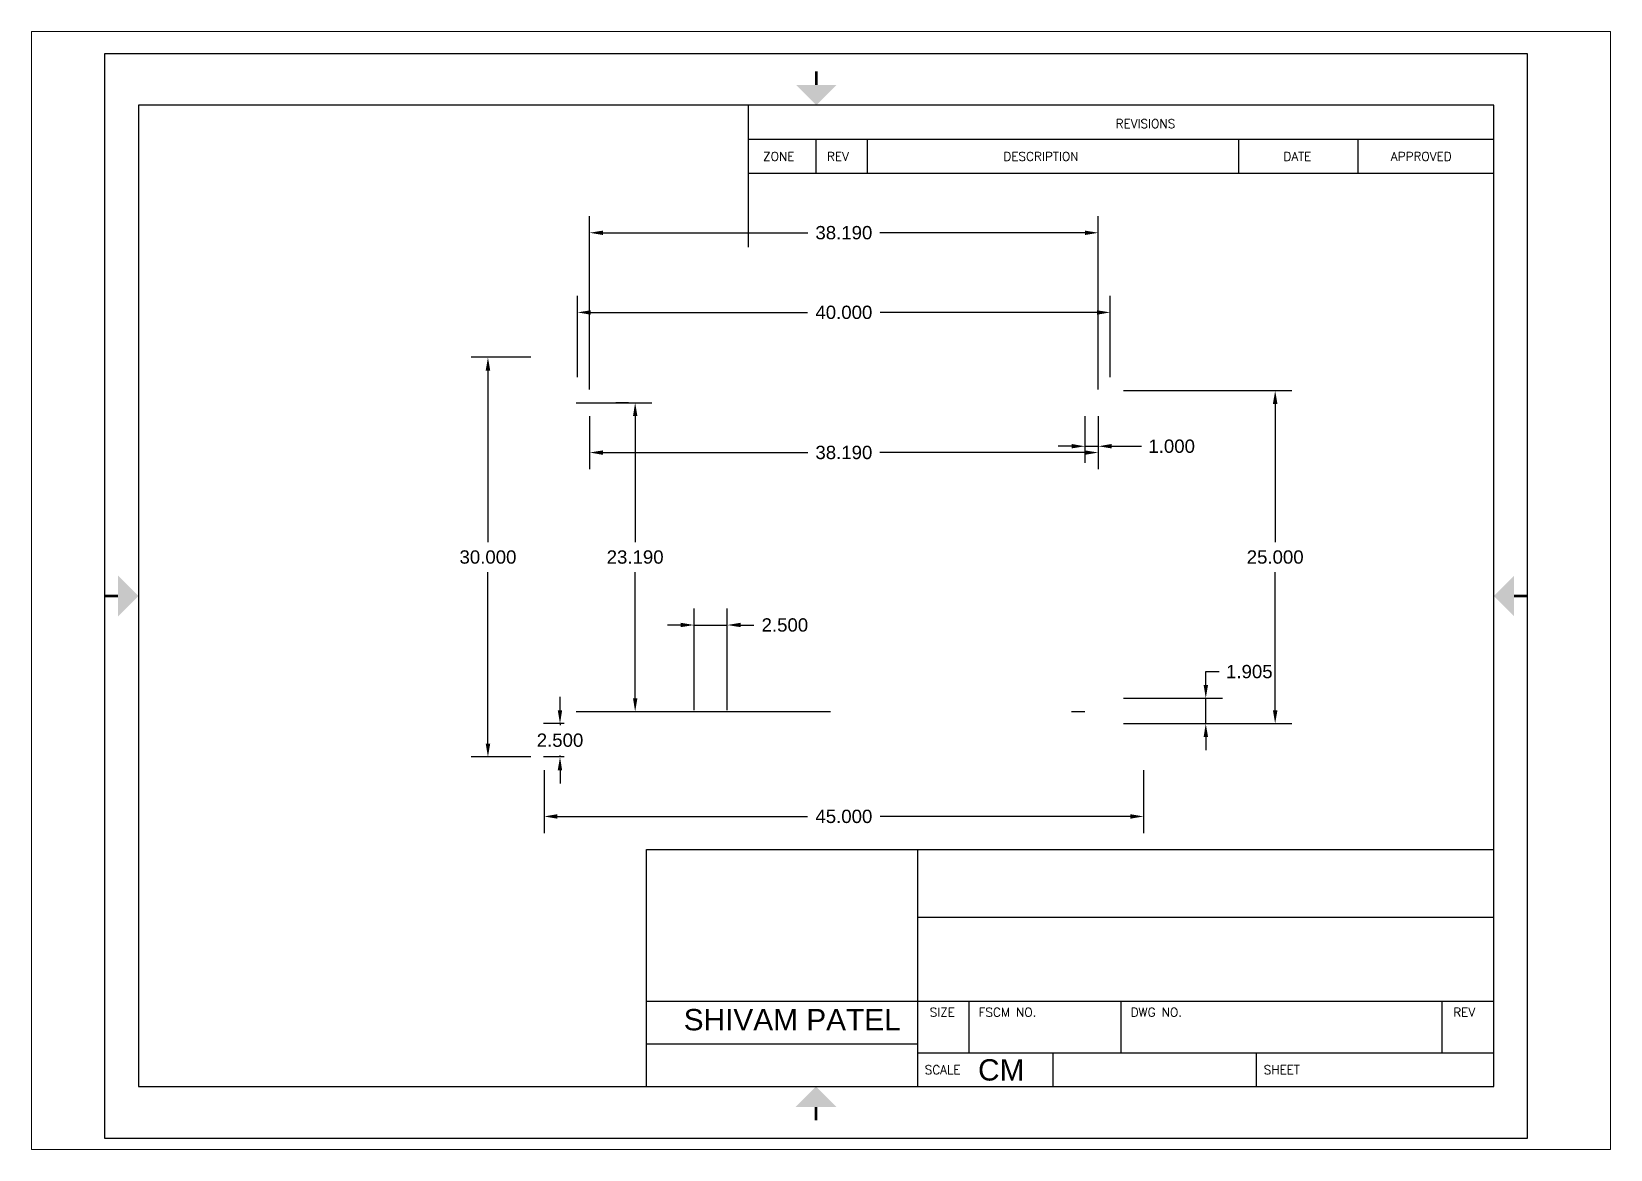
# Paper-space layout 'Layout1' of a CAD drawing. Header units: millimetres. Extents: x -19 to 277, y -7 to 202.
# The model-space entities are those that its viewports show. They can reach past a viewport. Long polylines and large blocks are cut down to what shows.
import ezdxf

# ---------------------------------------------------------------- set-up
doc = ezdxf.new("R2010")
doc.units = ezdxf.units.MM
doc.layers.add('Title Block', color=7, linetype='Continuous')
doc.styles.add('Roman', font='romans')
doc.styles.get("Standard").update_dxf_attribs({"font": 'arial.ttf'})
doc.dimstyles.new('MCI', dxfattribs={"dimtxt": 1, "dimasz": 1, "dimexe": 1.25, "dimexo": 1, "dimtad": 0, "dimtih": 1, "dimtoh": 1, "dimzin": 1, "dimdsep": 46, "dimtxsty": 'Standard', "dimcen": 2.5, "dimadec": 0, "dimazin": 0, "dimtm": 1e-09, "dimtfac": 1, "dimtmove": 0, "dimatfit": 3, "dimfxl": 1, "dimarcsym": 0})

# ---------------------------------------------------------------- blocks, each defined once
blk = doc.blocks.new('ANSI A title block')
at = {"layer": 'Title Block'}
for p, q in [((10.5, 8), (0, 8)), ((0, 8), (0, 0)), ((10.5, 0), (10.5, 8)), ((10.25, 7.62), (0.25, 7.62)), ((0.25, 7.62), (0.25, 0.38)), ((4.75, 7.62), (4.75, 6.573)), ((10.25, 0.38), (10.25, 7.62)), ((4.75, 7.37), (10.25, 7.37)), ((5.25, 7.12), (5.25, 7.37)), ((5.63, 7.12), (5.63, 7.37)), ((8.37, 7.12), (8.37, 7.37)), ((9.25, 7.12), (9.25, 7.37)), ((4.75, 7.12), (10.25, 7.12)), ((4, 2.13), (10.25, 2.13)), ((4, 0.38), (4, 2.13)), ((6, 0.38), (6, 2.13)), ((6, 1.63), (10.25, 1.63)), ((4, 1.01), (10.25, 1.01)), ((6.38, 0.63), (6.38, 1.01)), ((7.5, 0.63), (7.5, 1.01)), ((9.87, 0.63), (9.87, 1.01)), ((4, 0.695), (6, 0.695)), ((6, 0.63), (10.25, 0.63)), ((7, 0.38), (7, 0.63)), ((8.5, 0.38), (8.5, 0.63)), ((0.25, 0.38), (10.25, 0.38)), ((0, 0), (10.5, 0))]:
    blk.add_line(p, q, dxfattribs=at)
at = {"layer": 'Title Block', "const_width": 0.02}
for points in [[(5.251, 7.871), (5.251, 7.771)], [(0, 4), (0.1, 4)], [(10.5, 4), (10.4, 4)], [(5.25, 0.13), (5.25, 0.23)]]:
    blk.add_lwpolyline(points, dxfattribs=at)
at = {"layer": 'Title Block'}
for points in [[(5.101, 7.771), (5.401, 7.771), (5.251, 7.621)], [(0.1, 3.85), (0.1, 4.15), (0.25, 4)], [(10.4, 3.85), (10.4, 4.15), (10.25, 4)], [(5.1, 0.23), (5.4, 0.23), (5.25, 0.38)]]:
    blk.add_solid(points, dxfattribs=at)
at = {"color": 0, "style": 'Roman', "flags": 8}
for tag, p in [('FNAME', (-0.05, 5.5)), ('REVDATE', (-0.05, 3)), ('USER', (-0.05, 0))]:
    blk.add_attdef(tag, p, '', height=0.15, rotation=90, dxfattribs=at)
at = {"layer": 'Title Block', "style": 'Roman'}
for s, p in [('REVISIONS', (7.46, 7.452)), ('ZONE', (4.859, 7.21)), ('REV', (5.33, 7.21)), ('DESCRIPTION', (6.632, 7.21)), ('DATE', (8.698, 7.21)), ('APPROVED', (9.491, 7.21)), ('SIZE', (6.088, 0.896)), ('FSCM NO.', (6.449, 0.896)), ('DWG NO.', (7.571, 0.896)), ('REV', (9.951, 0.896)), ('SCALE', (6.052, 0.472)), ('SHEET', (8.553, 0.472))]:
    blk.add_text(s, height=0.065, dxfattribs=at).set_placement(p)
blk = doc.blocks.new('*D7')
at = {"layer": 'Defpoints', "color": 0, "lineweight": -2, "transparency": 16777216}
for p, q in [((46.98, 81.94), (46.98, 94.95)), ((85.17, 81.94), (85.17, 94.95)), ((47.98, 93.7), (63.37, 93.7)), ((84.17, 93.7), (68.77, 93.7))]:
    blk.add_line(p, q, dxfattribs=at)
at = {"layer": 'Defpoints', "color": 0, "transparency": 16777216}
for p in [(46.98, 93.7), (46.98, 80.94, 21.93), (85.17, 80.94, 21.93)]:
    blk.add_point(p, dxfattribs=at)
for points in [[(47.98, 93.86), (47.98, 93.53), (46.98, 93.7)], [(84.17, 93.86), (84.17, 93.53), (85.17, 93.7)]]:
    blk.add_solid(points, dxfattribs=at)
at = {"layer": 'Defpoints', "color": 0, "transparency": 16777216, "insert": (66.07, 93.7), "char_height": 1, "attachment_point": 5}
blk.add_mtext('38.190', dxfattribs=at)
blk = doc.blocks.new('*D8')
at = {"layer": 'Defpoints', "color": 0, "lineweight": -2, "transparency": 16777216}
for p, q in [((42.57, 84.35), (38.1, 84.35)), ((39.35, 83.35), (39.35, 70.48)), ((39.35, 55.35), (39.35, 68.21)), ((42.57, 54.35), (38.1, 54.35))]:
    blk.add_line(p, q, dxfattribs=at)
at = {"layer": 'Defpoints', "color": 0, "transparency": 16777216}
for p in [(43.57, 84.35, 21.93), (39.35, 54.35), (43.57, 54.35, 21.94)]:
    blk.add_point(p, dxfattribs=at)
for points in [[(39.18, 83.35), (39.52, 83.35), (39.35, 84.35)], [(39.18, 55.35), (39.52, 55.35), (39.35, 54.35)]]:
    blk.add_solid(points, dxfattribs=at)
at = {"layer": 'Defpoints', "color": 0, "transparency": 16777216, "insert": (39.35, 69.35), "char_height": 1, "attachment_point": 5}
blk.add_mtext('30.000', dxfattribs=at)
blk = doc.blocks.new('*D9')
at = {"layer": 'Defpoints', "color": 0, "lineweight": -2, "transparency": 16777216}
for p, q in [((43.57, 53.35), (43.57, 48.63)), ((88.57, 53.35), (88.57, 48.63)), ((44.57, 49.88), (63.35, 49.88)), ((87.57, 49.88), (68.79, 49.88))]:
    blk.add_line(p, q, dxfattribs=at)
at = {"layer": 'Defpoints', "color": 0, "transparency": 16777216}
for p in [(43.57, 54.35, 21.94), (88.57, 54.35, 21.94), (88.57, 49.88)]:
    blk.add_point(p, dxfattribs=at)
for points in [[(44.57, 50.05), (44.57, 49.71), (43.57, 49.88)], [(87.57, 50.05), (87.57, 49.71), (88.57, 49.88)]]:
    blk.add_solid(points, dxfattribs=at)
at = {"layer": 'Defpoints', "color": 0, "transparency": 16777216, "insert": (66.07, 49.88), "char_height": 1, "attachment_point": 5}
blk.add_mtext('45.000', dxfattribs=at)
blk = doc.blocks.new('*D10')
at = {"layer": 'Defpoints', "color": 0, "lineweight": -2, "transparency": 16777216}
for p, q in [((87.07, 81.85), (99.7, 81.85)), ((98.45, 80.85), (98.45, 70.48)), ((98.45, 57.85), (98.45, 68.21)), ((87.07, 56.85), (99.7, 56.85))]:
    blk.add_line(p, q, dxfattribs=at)
at = {"layer": 'Defpoints', "color": 0, "transparency": 16777216}
for p in [(86.07, 81.85, 18.12), (86.07, 56.85, 18.12), (98.45, 56.85)]:
    blk.add_point(p, dxfattribs=at)
for points in [[(98.28, 80.85), (98.62, 80.85), (98.45, 81.85)], [(98.28, 57.85), (98.62, 57.85), (98.45, 56.85)]]:
    blk.add_solid(points, dxfattribs=at)
at = {"layer": 'Defpoints', "color": 0, "transparency": 16777216, "insert": (98.45, 69.35), "char_height": 1, "attachment_point": 5}
blk.add_mtext('25.000', dxfattribs=at)
blk = doc.blocks.new('*D11')
at = {"layer": 'Defpoints', "color": 0, "lineweight": -2, "transparency": 16777216}
for p, q in [((46.07, 82.85), (46.07, 88.97)), ((86.07, 82.85), (86.07, 88.97)), ((47.07, 87.72), (63.35, 87.72)), ((85.07, 87.72), (68.79, 87.72))]:
    blk.add_line(p, q, dxfattribs=at)
at = {"layer": 'Defpoints', "color": 0, "transparency": 16777216}
for p in [(86.07, 87.72), (46.07, 81.85, 18.12), (86.07, 81.85, 18.12)]:
    blk.add_point(p, dxfattribs=at)
for points in [[(47.07, 87.88), (47.07, 87.55), (46.07, 87.72)], [(85.07, 87.88), (85.07, 87.55), (86.07, 87.72)]]:
    blk.add_solid(points, dxfattribs=at)
at = {"layer": 'Defpoints', "color": 0, "transparency": 16777216, "insert": (66.07, 87.72), "char_height": 1, "attachment_point": 5}
blk.add_mtext('40.000', dxfattribs=at)
blk = doc.blocks.new('*D12')
at = {"layer": 'Defpoints', "color": 0, "lineweight": -2, "transparency": 16777216}
for p, q in [((93.24, 59.75), (93.24, 60.75)), ((93.24, 60.75), (94.24, 60.75)), ((87.07, 58.75), (94.49, 58.75)), ((93.24, 56.85), (93.24, 58.75)), ((87.07, 56.85), (94.49, 56.85)), ((93.24, 55.85), (93.24, 54.85))]:
    blk.add_line(p, q, dxfattribs=at)
at = {"layer": 'Defpoints', "color": 0, "transparency": 16777216}
for p in [(86.07, 58.75, 18.12), (93.24, 58.75), (86.07, 56.85, 18.12)]:
    blk.add_point(p, dxfattribs=at)
for points in [[(93.08, 59.75), (93.41, 59.75), (93.24, 58.75)], [(93.08, 55.85), (93.41, 55.85), (93.24, 56.85)]]:
    blk.add_solid(points, dxfattribs=at)
at = {"layer": 'Defpoints', "color": 0, "transparency": 16777216, "insert": (96.51, 60.75), "char_height": 1, "attachment_point": 5}
blk.add_mtext('1.905', dxfattribs=at)
blk = doc.blocks.new('*D13')
at = {"layer": 'Defpoints', "color": 0, "lineweight": -2, "transparency": 16777216}
for p, q in [((54.82, 57.85), (54.82, 65.5)), ((57.32, 57.85), (57.32, 65.5)), ((53.82, 64.25), (52.82, 64.25)), ((54.82, 64.25), (57.32, 64.25)), ((58.32, 64.25), (59.32, 64.25))]:
    blk.add_line(p, q, dxfattribs=at)
at = {"layer": 'Defpoints', "color": 0, "transparency": 16777216}
for p in [(57.32, 64.25), (54.82, 56.85, 23.18), (57.32, 56.85, 23.18)]:
    blk.add_point(p, dxfattribs=at)
for points in [[(53.82, 64.42), (53.82, 64.09), (54.82, 64.25)], [(58.32, 64.42), (58.32, 64.09), (57.32, 64.25)]]:
    blk.add_solid(points, dxfattribs=at)
at = {"layer": 'Defpoints', "color": 0, "transparency": 16777216, "insert": (61.64, 64.25), "char_height": 1, "attachment_point": 5}
blk.add_mtext('2.500', dxfattribs=at)
blk = doc.blocks.new('*D14')
at = {"layer": 'Defpoints', "color": 0, "lineweight": -2, "transparency": 16777216}
for p, q in [((44.76, 57.85), (44.76, 58.85)), ((45.07, 56.85), (43.51, 56.85)), ((44.76, 56.85), (44.76, 56.73)), ((45.07, 54.35), (43.51, 54.35)), ((44.76, 54.35), (44.76, 54.46)), ((44.76, 53.35), (44.76, 52.35))]:
    blk.add_line(p, q, dxfattribs=at)
at = {"layer": 'Defpoints', "color": 0, "transparency": 16777216}
for p in [(46.07, 56.85, 21.93), (44.76, 54.35), (46.07, 54.35, 21.93)]:
    blk.add_point(p, dxfattribs=at)
for points in [[(44.59, 57.85), (44.92, 57.85), (44.76, 56.85)], [(44.59, 53.35), (44.92, 53.35), (44.76, 54.35)]]:
    blk.add_solid(points, dxfattribs=at)
at = {"layer": 'Defpoints', "color": 0, "transparency": 16777216, "insert": (44.76, 55.6), "char_height": 1, "attachment_point": 5}
blk.add_mtext('2.500', dxfattribs=at)
blk = doc.blocks.new('*D15')
at = {"layer": 'Defpoints', "color": 0, "lineweight": -2, "transparency": 16777216}
for p, q in [((46.98, 79.94), (46.98, 75.95)), ((85.17, 79.94), (85.17, 75.95)), ((47.98, 77.2), (63.37, 77.2)), ((84.17, 77.2), (68.77, 77.2))]:
    blk.add_line(p, q, dxfattribs=at)
at = {"layer": 'Defpoints', "color": 0, "transparency": 16777216}
for p in [(46.98, 80.94, 20.03), (85.17, 80.94, 20.03), (85.17, 77.2)]:
    blk.add_point(p, dxfattribs=at)
for points in [[(47.98, 77.36), (47.98, 77.03), (46.98, 77.2)], [(84.17, 77.36), (84.17, 77.03), (85.17, 77.2)]]:
    blk.add_solid(points, dxfattribs=at)
at = {"layer": 'Defpoints', "color": 0, "transparency": 16777216, "insert": (66.07, 77.2), "char_height": 1, "attachment_point": 5}
blk.add_mtext('38.190', dxfattribs=at)
blk = doc.blocks.new('*D16')
at = {"layer": 'Defpoints', "color": 0, "lineweight": -2, "transparency": 16777216}
for p, q in [((84.17, 79.94), (84.17, 76.42)), ((85.17, 79.94), (85.17, 76.42)), ((83.17, 77.67), (82.17, 77.67)), ((84.17, 77.67), (85.17, 77.67)), ((86.17, 77.67), (88.42, 77.67))]:
    blk.add_line(p, q, dxfattribs=at)
at = {"layer": 'Defpoints', "color": 0, "transparency": 16777216}
for p in [(84.17, 80.94, 21.93), (85.17, 80.94, 21.93), (85.17, 77.67)]:
    blk.add_point(p, dxfattribs=at)
for points in [[(83.17, 77.84), (83.17, 77.51), (84.17, 77.67)], [(86.17, 77.84), (86.17, 77.51), (85.17, 77.67)]]:
    blk.add_solid(points, dxfattribs=at)
at = {"layer": 'Defpoints', "color": 0, "transparency": 16777216, "insert": (90.68, 77.67), "char_height": 1, "attachment_point": 5}
blk.add_mtext('1.000', dxfattribs=at)
blk = doc.blocks.new('*D17')
at = {"layer": 'Defpoints', "color": 0, "lineweight": -2, "transparency": 16777216}
for p, q in [((46.36, 80.94), (51.65, 80.94)), ((50.4, 79.94), (50.4, 70.48)), ((50.4, 58.75), (50.4, 68.21)), ((46.36, 57.75), (51.65, 57.75))]:
    blk.add_line(p, q, dxfattribs=at)
at = {"layer": 'Defpoints', "color": 0, "transparency": 16777216}
for p in [(45.36, 80.94, 20.03), (45.36, 57.75, 20.03), (50.4, 57.75)]:
    blk.add_point(p, dxfattribs=at)
for points in [[(50.24, 79.94), (50.57, 79.94), (50.4, 80.94)], [(50.24, 58.75), (50.57, 58.75), (50.4, 57.75)]]:
    blk.add_solid(points, dxfattribs=at)
at = {"layer": 'Defpoints', "color": 0, "transparency": 16777216, "insert": (50.4, 69.35), "char_height": 1, "attachment_point": 5}
blk.add_mtext('23.190', dxfattribs=at)

msp = doc.modelspace()

# ---------------------------------------------------------------- linework, layer by layer
for p, q in [((45.9774, 80.9437, 20), (49.8999, 80.9437, 20)), ((49.8999, 80.9437, 20), (48.9474, 80.9437, 20)), ((45.9774, 57.7537, 20), (65.0724, 57.7537, 20)), ((83.1674, 57.7537, 20), (84.1674, 57.7537, 20))]:
    msp.add_line(p, q)

# ---------------------------------------------------------------- dimensions: what is measured, and where the dimension line sits
at = {"layer": 'Defpoints'}
for base, p1, p2, angle, picture, middle in [((46.9774, 93.6978, 21.905), (85.1674, 80.9437, 43.84), (46.9774, 80.9437, 43.84), 180, '*D7', (66.0724, 93.6978, 21.905)), ((86.0724, 87.7183, 21.905), (46.0724, 81.8487, 40.03), (86.0724, 81.8487, 40.03), 180, '*D11', (66.0724, 87.7183, 21.905)), ((39.35, 54.3487, 21.905), (43.5724, 84.3487, 43.84), (43.5724, 54.3487, 43.84), 270, '*D8', (39.35, 69.3487, 21.905)), ((98.4501, 56.8487, 21.905), (86.0724, 81.8487, 40.03), (86.0724, 56.8487, 40.03), 90, '*D10', (98.4501, 69.3487, 21.905)), ((50.403, 57.7537, 21.905), (45.3615, 80.9437, 41.935), (45.3615, 57.7537, 41.935), 90, '*D17', (50.403, 69.3487, 21.905)), ((57.3224, 64.2519, 21.905), (54.8224, 56.8487, 45.09), (57.3224, 56.8487, 45.09), 180, '*D13', (61.6414, 64.2519, 21.905)), ((93.2418, 58.7537, 21.905), (86.0724, 56.8487, 40.03), (86.0724, 58.7537, 40.03), 90, '*D12', (96.5107, 60.7537, 21.905))]:
    dim = msp.add_linear_dim(base=base, p1=p1, p2=p2, angle=angle, dimstyle='MCI', override={"dimdec": 3}, dxfattribs=at)
    dim.commit()
    dim.dimension.update_dxf_attribs({"geometry": picture, "text_midpoint": middle})
for base, p1, p2, picture, middle in [((85.1674, 77.1955, 21.905), (46.9774, 80.9437, 41.935), (85.1674, 80.9437, 41.935), '*D15', (66.0724, 77.1955, 21.905)), ((85.1674, 77.6728, 21.905), (84.1674, 80.9437, 43.84), (85.1674, 80.9437, 43.84), '*D16', (90.679, 77.6728, 21.905)), ((88.5724, 49.8812, 21.905), (43.5724, 54.3487, 43.84), (88.5724, 54.3487, 43.84), '*D9', (66.0724, 49.8812, 21.905))]:
    dim = msp.add_linear_dim(base=base, p1=p1, p2=p2, dimstyle='MCI', override={"dimdec": 3}, dxfattribs=at)
    dim.commit()
    dim.dimension.update_dxf_attribs({"geometry": picture, "text_midpoint": middle, "dimtype": 160})
dim = msp.add_linear_dim(base=(44.7561, 54.3487, 21.905), p1=(46.0724, 56.8487, 43.84), p2=(46.0724, 54.3487, 43.84), angle=270, dimstyle='MCI', override={"dimdec": 3}, dxfattribs=at)
dim.commit()
dim.dimension.update_dxf_attribs({"geometry": '*D14', "text_midpoint": (44.7561, 55.5987, 21.905), "dimtype": 160})

psp = doc.layouts.get("Layout1")

# ---------------------------------------------------------------- block references
at = {"xscale": 25.4, "yscale": 25.4, "zscale": 25.4}
psp.add_blockref('ANSI A title block', (-5.67, -5.14), dxfattribs=at)

# ---------------------------------------------------------------- texts
at = {"layer": 'Title Block', "char_height": 4, "attachment_point": 1}
for s, width, insert in [('SHIVAM PATEL', 41.8235, (102.87, 19.05)), ('CM', 10.4736, (158.04, 9.64))]:
    psp.add_mtext_dynamic_manual_height_columns(s, width=width, gutter_width=12.5, heights=[0], dxfattribs=dict(at, insert=insert))

# ---------------------------------------------------------------- viewports
at = {"layer": '0', "view_target_point": (75.7925, 76.8932)}
psp.add_viewport(center=(128.6, 97.48), size=(295.89, 209.4896), view_center_point=(-11.4407, -10.0504), view_height=83.919349, dxfattribs=at)

doc.saveas('drawing.dxf')
